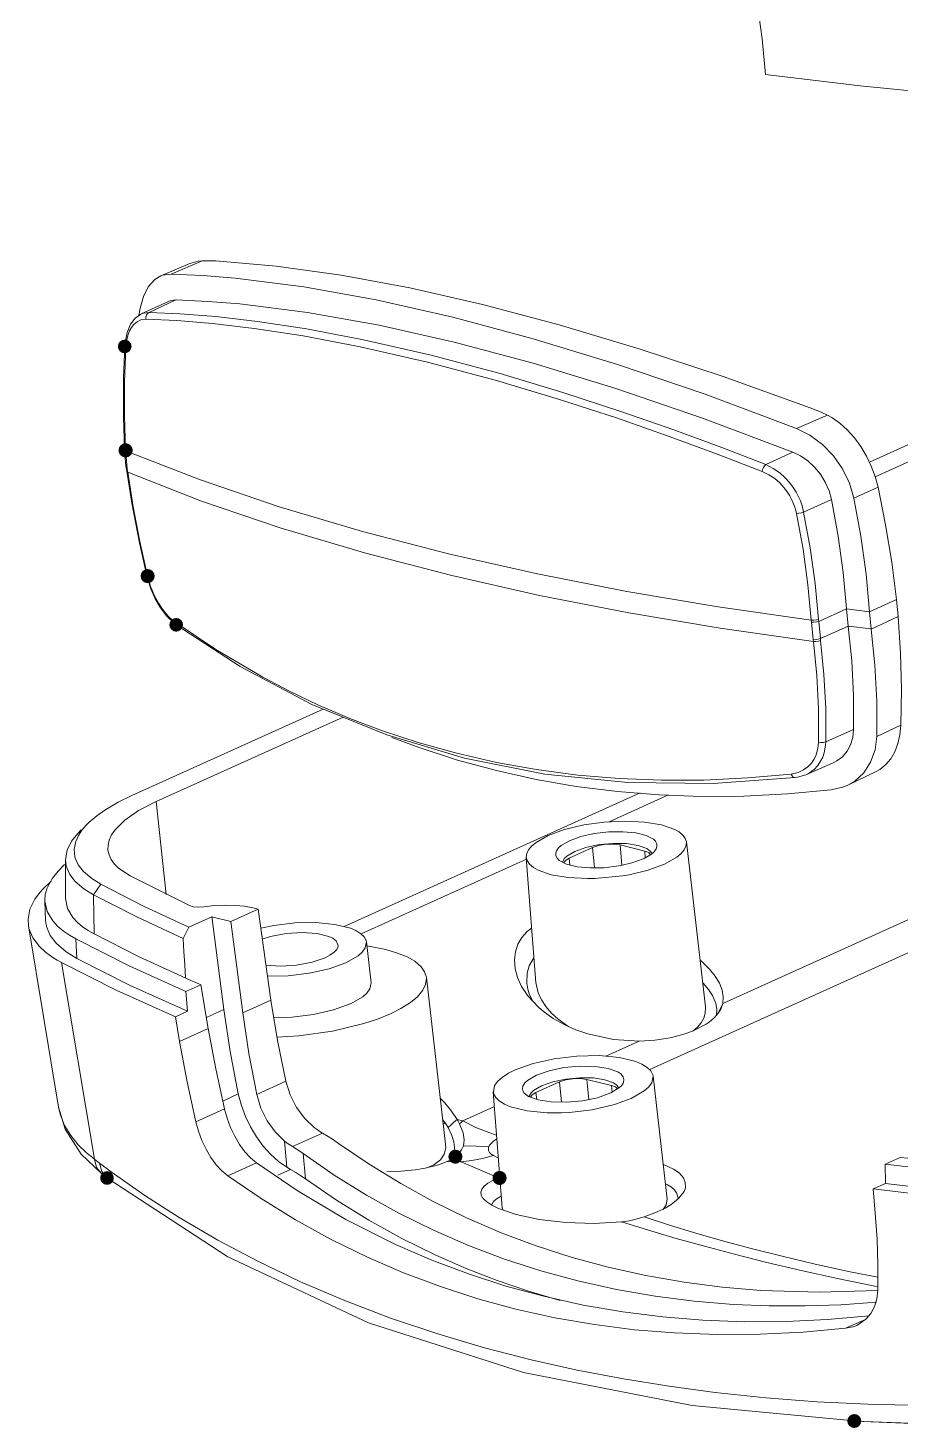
# Model space of a CAD drawing. Header units: millimetres. Extents: x 0 to 260, y 22 to 203.
# Drawn here: x 111.51 to 127.44, y 38.22 to 63.77 of the extents above; entities that cross this region are included whole.
import ezdxf

# ---------------------------------------------------------------- set-up
doc = ezdxf.new("R2010")
doc.units = ezdxf.units.MM

msp = doc.modelspace()

# ---------------------------------------------------------------- hatches: boundary and pattern name
h = msp.add_hatch(color=7)
edge = h.paths.add_edge_path()
edge.add_arc((113.279061, 57.958567), 0.12506, 0, 360)
h = msp.add_hatch(color=7)
edge = h.paths.add_edge_path()
edge.add_arc((113.29543, 56.062316), 0.130087, 0, 360)
h = msp.add_hatch(color=7)
edge = h.paths.add_edge_path()
edge.add_arc((113.697314, 53.766614), 0.12893, 0, 360)
h = msp.add_hatch(color=7)
edge = h.paths.add_edge_path()
edge.add_arc((114.218367, 52.87772), 0.12506, 0, 360)
h = msp.add_hatch(color=7)
edge = h.paths.add_edge_path()
edge.add_arc((119.313219, 43.169205), 0.12827, 0, 360)
h = msp.add_hatch(color=7)
edge = h.paths.add_edge_path()
edge.add_arc((112.95574, 42.780867), 0.12506, 0, 360)
h = msp.add_hatch(color=7)
edge = h.paths.add_edge_path()
edge.add_arc((120.119599, 42.781608), 0.129519, 0, 360)
h = msp.add_hatch(color=7)
edge = h.paths.add_edge_path()
edge.add_arc((126.592683, 38.34511), 0.127706, 0, 360)

# ---------------------------------------------------------------- linework, layer by layer
at = {"color": 7, "lineweight": 0}
for points in [[(124.702288, 64.883559), (124.822938, 64.229862), (124.913954, 63.575459), (124.974985, 62.921762)], [(124.974985, 62.921903), (126.697202, 62.716454), (128.423388, 62.547253)], [(142.93529, 63.106582), (126.868379, 55.845357)], [(126.974318, 55.581091), (143.38554, 62.997539)], [(114.467428, 59.47096), (113.936145, 59.245182)], [(114.69497, 59.521619), (114.126292, 59.279966)], [(114.620922, 59.514705), (114.490394, 59.47978), (114.467464, 59.47096)], [(114.69497, 59.521619), (114.620887, 59.514564)], [(114.93373, 59.520208), (114.859647, 59.52303), (114.779919, 59.523383), (114.694899, 59.521619)], [(125.788526, 56.839944), (124.197498, 57.412149), (122.668559, 57.91768), (121.207001, 58.354771), (119.810354, 58.724835), (118.482851, 59.027166), (117.227315, 59.261057), (116.042687, 59.425805), (114.933554, 59.520349)], [(113.542762, 58.555608), (113.55899, 58.657913), (113.619315, 58.873108), (113.709274, 59.049144), (113.826043, 59.178966), (113.93611, 59.245288)], [(113.93618, 59.245324), (113.966519, 59.256965), (114.126327, 59.280249)], [(114.126186, 59.280107), (114.712106, 59.250827), (115.296703, 59.202496), (116.545889, 59.044452), (117.868806, 58.807385), (119.266159, 58.492355), (120.734067, 58.099713), (122.269003, 57.631224), (123.872025, 57.085124), (125.537842, 56.462471)], [(114.075739, 58.781244), (113.581497, 58.551233)], [(113.723455, 58.580761), (114.214875, 58.809361)], [(114.075739, 58.781244), (114.121953, 58.798531), (114.215086, 58.809467)], [(114.21491, 58.809502), (114.797655, 58.781236), (115.379077, 58.733655), (116.616268, 58.57808), (117.921899, 58.344894), (119.292088, 58.03586), (120.730363, 57.651332), (122.24131, 57.189194), (123.82246, 56.649091), (125.470285, 56.030319)], [(113.581356, 58.550775), (113.47764, 58.480572), (113.385565, 58.363802), (113.321006, 58.212108), (113.285023, 58.032191), (113.279026, 57.958461)], [(113.542762, 58.555608), (113.539235, 58.525622)], [(113.723455, 58.580761), (113.622561, 58.56665), (113.581639, 58.551127)], [(113.664365, 58.455701), (113.663659, 58.494507), (113.674243, 58.531548), (113.695057, 58.561534), (113.723279, 58.580584)], [(124.977031, 55.80193), (124.174814, 56.112375), (123.299926, 56.435519), (122.334726, 56.772775), (121.274981, 57.11885), (120.127748, 57.462455), (118.868684, 57.7983), (117.638901, 58.080169), (116.598912, 58.27843), (115.702151, 58.414955), (114.939092, 58.502797), (114.288923, 58.555008), (113.72342, 58.580761)], [(113.503851, 58.410546), (113.446348, 58.361509), (113.401546, 58.303654), (113.367326, 58.241212), (113.341926, 58.175948), (113.323582, 58.11139), (113.310882, 58.048596), (113.302768, 57.987918)], [(113.576029, 58.444306), (113.50371, 58.41044)], [(113.664365, 58.455701), (113.576171, 58.444412)], [(124.911238, 55.678599), (124.109374, 55.988338), (123.234485, 56.310777), (122.269638, 56.647327), (121.210246, 56.992696), (120.063719, 57.335244), (118.80536, 57.671088), (117.576282, 57.952957), (116.536999, 58.151219), (115.640944, 58.288096), (114.878944, 58.376644), (114.229127, 58.42956), (113.66433, 58.455666)], [(113.279061, 57.958567), (113.258953, 57.390242), (113.257894, 56.672339), (113.276944, 56.070853)], [(113.298323, 57.929639), (113.276803, 57.315806), (113.276451, 56.689272), (113.295148, 56.071911)], [(113.298323, 57.929639), (113.280331, 57.9501)], [(113.302803, 57.987847), (113.298217, 57.929639)], [(126.102039, 56.705253), (126.000087, 56.753231), (125.895664, 56.798034), (125.78842, 56.840014)], [(125.537736, 56.462366), (126.102181, 56.705077)], [(126.184201, 56.659427), (126.102004, 56.705288)], [(127.025823, 55.391614), (126.973259, 55.584937), (126.902351, 55.775084), (126.814157, 55.958176), (126.71044, 56.131389), (126.593318, 56.290845), (126.464907, 56.43372), (126.327676, 56.557545), (126.184096, 56.659498)], [(125.537736, 56.462366), (125.782564, 56.339246), (126.009753, 56.170618), (126.210131, 55.962479), (126.376642, 55.723296), (126.502936, 55.461888), (126.584428, 55.188485)], [(113.27698, 56.071347), (113.278744, 56.034658)], [(113.295924, 56.05272), (113.278285, 56.066126)], [(113.278885, 56.034481), (113.282413, 55.978037)], [(113.297829, 56.01589), (113.28019, 56.029648)], [(113.282483, 55.977966), (113.300828, 55.781822), (113.309647, 55.7155)], [(125.80747, 52.963516), (124.108845, 53.207638), (122.440206, 53.488802), (120.812842, 53.807007), (119.211584, 54.167546), (117.61597, 54.580296), (116.079976, 55.037143), (114.640995, 55.527857), (113.295853, 56.052791)], [(113.295924, 56.05272), (113.296982, 56.034376)], [(113.296947, 56.034481), (113.297653, 56.015784)], [(113.297829, 56.01589), (113.325698, 55.71744)], [(124.977031, 55.80193), (125.470214, 56.030178)], [(125.470391, 56.030354), (125.611502, 55.961562), (125.744852, 55.869487), (125.866913, 55.756246), (125.973805, 55.625365), (126.062705, 55.480373), (126.131144, 55.325151), (126.176652, 55.163932)], [(113.309541, 55.715817), (113.314833, 55.679481)], [(113.328485, 55.697191), (113.310846, 55.711302)], [(113.325734, 55.717546), (113.328556, 55.697085)], [(124.911238, 55.678599), (124.920057, 55.715288), (124.935227, 55.751271), (124.955335, 55.781257), (124.977207, 55.802071)], [(125.668476, 54.936531), (125.653659, 54.998973), (125.633903, 55.065648), (125.607798, 55.137967), (125.573931, 55.215578), (125.530892, 55.297776), (125.476917, 55.384559), (125.410595, 55.473106), (125.329456, 55.563064), (125.231384, 55.650906), (125.114262, 55.733103), (124.977031, 55.801895)], [(113.314692, 55.679622), (113.408178, 55.098597), (113.547525, 54.372228), (113.681228, 53.769683)], [(113.333636, 55.661384), (113.315997, 55.675495)], [(113.328485, 55.697191), (113.330955, 55.679199)], [(113.331061, 55.679305), (113.33353, 55.661313)], [(125.845217, 52.572144), (124.146592, 52.816266), (122.477953, 53.09743), (120.850589, 53.415636), (119.249331, 53.775822), (117.653717, 54.188924), (116.11737, 54.645772), (114.678389, 55.136486), (113.333601, 55.661419)], [(113.333636, 55.661384), (113.435589, 55.033792), (113.557297, 54.399145), (113.695586, 53.772611)], [(125.537913, 54.907603), (125.524507, 54.963342), (125.506868, 55.023314), (125.483232, 55.088226), (125.452893, 55.157017), (125.414087, 55.230748), (125.365404, 55.308006), (125.304726, 55.387028), (125.231349, 55.467109), (125.142096, 55.545426), (125.03591, 55.618098), (124.911379, 55.678776)], [(146.431706, 55.411617), (122.864386, 44.761256)], [(127.025823, 55.391614), (126.584498, 55.188414)], [(127.360539, 53.341799), (127.276225, 54.021249), (127.164394, 54.704932), (127.025753, 55.391791)], [(125.668476, 54.936531), (126.176476, 55.164073)], [(126.176617, 55.163896), (126.299383, 54.498205), (126.391106, 53.83216), (126.451431, 53.167174)], [(126.584357, 55.188379), (126.712768, 54.496935), (126.808371, 53.805138), (126.870813, 53.114046)], [(125.537913, 54.907603), (125.58201, 54.912895), (125.628576, 54.923126), (125.66844, 54.936531)], [(125.80747, 52.963516), (125.747498, 53.610157), (125.657539, 54.258916), (125.537948, 54.907674)], [(125.940291, 52.976604), (125.879613, 53.62889), (125.788949, 54.282234), (125.668299, 54.936637)], [(113.681263, 53.769683), (113.693258, 53.721706)], [(113.698831, 53.76037), (113.682251, 53.767778)], [(113.693328, 53.721776), (113.753653, 53.535509), (113.834086, 53.354534), (113.932864, 53.185554), (114.046811, 53.035976), (114.173459, 52.912504)], [(113.698831, 53.76037), (113.712943, 53.704984), (113.730581, 53.645012), (113.752101, 53.579395), (113.779265, 53.508487), (113.812073, 53.432287), (113.85229, 53.351501), (113.900268, 53.266481), (113.957418, 53.179345), (114.025151, 53.091503), (114.104173, 53.006131), (114.19519, 52.930284)], [(124.192065, 45.967579), (140.974763, 53.551949)], [(126.451536, 53.167139), (125.943184, 52.940303)], [(126.451536, 53.167139), (126.481522, 52.853872)], [(126.451536, 53.167139), (126.870989, 53.114222)], [(127.360539, 53.341799), (126.870883, 53.113905)], [(127.390666, 53.028991), (127.36068, 53.341905)], [(114.173388, 52.912539), (114.218544, 52.877614)], [(114.19526, 52.93046), (114.234771, 52.902238)], [(114.19526, 52.93046), (114.200905, 52.900121), (114.217132, 52.878955)], [(114.234701, 52.902203), (114.939198, 52.428069), (115.798918, 51.921481), (116.296863, 51.661219), (116.804334, 51.419478), (117.388314, 51.169402), (117.982612, 50.943933), (118.65483, 50.722477), (119.336573, 50.532242), (120.062016, 50.366613), (120.794604, 50.23485), (121.545227, 50.136337), (122.299554, 50.072219), (123.07421, 50.041087), (123.849659, 50.04435), (124.647069, 50.082053), (125.442098, 50.153358)], [(125.80747, 52.963516), (125.852626, 52.961399), (125.900251, 52.966338), (125.940114, 52.976568)], [(125.80747, 52.963516), (125.810292, 52.926827)], [(125.810222, 52.92665), (125.855377, 52.924534), (125.903002, 52.929825), (125.942866, 52.940409)], [(125.810222, 52.92665), (125.840913, 52.607739)], [(125.940291, 52.976604), (125.943113, 52.940268)], [(125.943042, 52.940444), (125.973029, 52.62753)], [(126.870989, 53.114081), (126.900975, 52.801167)], [(127.390666, 53.028991), (126.901011, 52.801097)], [(127.442877, 51.048744), (127.453108, 51.69856), (127.435822, 52.359313), (127.390666, 53.028885)], [(114.218367, 52.87772), (115.383239, 52.117131), (116.694162, 51.425687), (118.059764, 50.867592), (119.477578, 50.443553), (120.945134, 50.15357), (122.459609, 49.999406), (124.018534, 49.981062), (125.511137, 50.088659)], [(126.481699, 52.853978), (125.972993, 52.627495)], [(126.481699, 52.853978), (126.901152, 52.801414)], [(126.481699, 52.853978), (126.546257, 52.218625), (126.578713, 51.58927), (126.579418, 50.969086)], [(126.901116, 52.801273), (126.968144, 52.14052), (127.001658, 51.486823), (127.001658, 50.841945)], [(125.840913, 52.607633), (125.886069, 52.606222), (125.933341, 52.613631), (125.973205, 52.627742)], [(125.840913, 52.607633), (125.845147, 52.572003)], [(125.845217, 52.572144), (125.890373, 52.570733), (125.937645, 52.578141), (125.977509, 52.592605)], [(125.938386, 50.738334), (125.93768, 51.34229), (125.906636, 51.954007), (125.845253, 52.572073)], [(125.973029, 52.627636), (125.977262, 52.592358)], [(126.071207, 50.743838), (126.070501, 51.353085), (126.039104, 51.969741), (125.977368, 52.592393)], [(116.901031, 51.340879), (113.409236, 49.762904)], [(113.852642, 49.651073), (117.264004, 51.192712)], [(126.071207, 50.743838), (126.579559, 50.969263)], [(126.579524, 50.969157), (126.563649, 50.823107), (126.52308, 50.689051), (126.45958, 50.570165), (126.37456, 50.470329), (126.270844, 50.392365), (126.205932, 50.359204)], [(126.99051, 50.200913), (127.060007, 50.239718), (127.166546, 50.325091), (127.257916, 50.432688), (127.332705, 50.561452), (127.388796, 50.709266), (127.425838, 50.872602), (127.442771, 51.048638)], [(127.001729, 50.842016), (127.442701, 51.048744)], [(126.17129, 49.867397), (125.375158, 49.79371), (124.576381, 49.753097), (123.799829, 49.746703), (123.023806, 49.773911), (122.269612, 49.83428), (121.518856, 49.92878), (120.786534, 50.055471), (120.060826, 50.216294), (119.352316, 50.40944), (118.653595, 50.636452), (118.150534, 50.823424)], [(125.441957, 50.153358), (125.566488, 50.180875), (125.667382, 50.227794), (125.74711, 50.286708), (125.808493, 50.351619), (125.854354, 50.420411), (125.888221, 50.488497), (125.911151, 50.555525), (125.926321, 50.619378), (125.934787, 50.680408), (125.938315, 50.738264)], [(125.707069, 50.14027), (125.773039, 50.174842), (125.860528, 50.239754), (125.927908, 50.312426), (125.978708, 50.388626), (126.01575, 50.464826), (126.04115, 50.539615), (126.057731, 50.611229), (126.067256, 50.678962), (126.071136, 50.743873)], [(125.938386, 50.738334), (125.983541, 50.730573), (126.031166, 50.731984), (126.07103, 50.743979)], [(127.001729, 50.842016), (126.970684, 50.594366), (126.890956, 50.369999), (126.76572, 50.178088), (126.599562, 50.026394), (126.475031, 49.953369)], [(125.707069, 50.14027), (126.20625, 50.358992)], [(125.441957, 50.153358), (125.457126, 50.120903), (125.478293, 50.098325), (125.501929, 50.088447)], [(125.511031, 50.088588), (125.555128, 50.094938), (125.707175, 50.140094)], [(126.474961, 49.953545), (126.990369, 50.200842)], [(126.474961, 49.953545), (126.399114, 49.921089), (126.171219, 49.867467)], [(113.409095, 49.76301), (113.157873, 49.63967), (112.91697, 49.497015), (112.768803, 49.39202), (112.63122, 49.27406)], [(113.852642, 49.651073), (113.533379, 49.486326), (113.279731, 49.310996), (113.099109, 49.129668), (113.039887, 49.042443), (112.995745, 48.947282)], [(113.852642, 49.651073), (114.037851, 47.955623)], [(117.283265, 47.368672), (122.683235, 49.809188)], [(123.201783, 49.771653), (122.118049, 49.281997)], [(112.484782, 49.133936), (112.421282, 49.069731), (112.308393, 48.92765), (112.228312, 48.765989), (112.199032, 48.588895)], [(112.498223, 49.127057), (112.433709, 49.029338), (112.386392, 48.922093), (112.358964, 48.780674), (112.371223, 48.63846), (112.431415, 48.497525), (112.526798, 48.374582), (112.677258, 48.245201), (112.845709, 48.141749)], [(112.631361, 49.274166), (112.571036, 49.212782), (112.498364, 49.127057)], [(123.529584, 48.914509), (123.509079, 48.978185), (123.470317, 49.034453), (123.398792, 49.096233), (123.316153, 49.142403), (123.075559, 49.226011), (122.76582, 49.278222), (122.411631, 49.295861), (122.029573, 49.277517), (121.655276, 49.225659), (121.304614, 49.141697), (121.008281, 49.032689)], [(122.979074, 48.789449), (122.992083, 48.834252), (122.99001, 48.880113), (122.966198, 48.926459), (122.927569, 48.964074), (122.795277, 49.032513), (122.604071, 49.079785), (122.369474, 49.10201), (122.110888, 49.097424), (121.848421, 49.066027), (121.604299, 49.011346), (121.397219, 48.93691)], [(112.995851, 48.947211), (112.975081, 48.858487), (112.973626, 48.767647)], [(121.008281, 49.032654), (120.784267, 48.906359), (120.708729, 48.844844), (120.646684, 48.769834), (120.615772, 48.70413), (120.60682, 48.633662)], [(121.397254, 48.936875), (121.244854, 48.84868), (121.196038, 48.806744), (121.159129, 48.754489), (121.145062, 48.70876), (121.147134, 48.661708), (121.171123, 48.615847)], [(121.817871, 48.812521), (121.388893, 48.618493)], [(122.868831, 48.74708), (122.804626, 48.793647), (122.648698, 48.85115), (122.438089, 48.883958), (122.192556, 48.888544), (121.936439, 48.864908), (121.695139, 48.814461), (121.491939, 48.742847)], [(122.317263, 48.859017), (122.198432, 48.875007), (122.064851, 48.871584), (121.932592, 48.850236), (121.81773, 48.81245)], [(121.817871, 48.812521), (121.853501, 48.441398)], [(122.768748, 48.747398), (122.317192, 48.858876)], [(122.317263, 48.859017), (122.352541, 48.490011)], [(123.128934, 48.509343), (123.352948, 48.635638), (123.428487, 48.697153), (123.490531, 48.772163), (123.521311, 48.837338), (123.530395, 48.907277)], [(123.875482, 45.90348), (123.52976, 48.914438)], [(112.197621, 48.58893), (112.199385, 47.885138)], [(112.198997, 48.58893), (112.212755, 48.469691), (112.275814, 48.32223), (112.375386, 48.193819), (112.53268, 48.058617), (112.708761, 47.950402)], [(112.973979, 48.76292), (112.993999, 48.676842), (113.031482, 48.596056), (113.093174, 48.510816), (113.168359, 48.436953), (113.380732, 48.294078)], [(120.609536, 48.600289), (117.593286, 47.237156)], [(120.606926, 48.633733), (120.626593, 48.566661), (120.666898, 48.507791), (120.738556, 48.445702), (120.821062, 48.399488), (121.062009, 48.316233), (121.371395, 48.263669), (121.725584, 48.24603)], [(120.78402, 46.345157), (120.606926, 48.633627)], [(121.171088, 48.615812), (121.209894, 48.578064)], [(121.209823, 48.577923), (121.342115, 48.509484)], [(121.491975, 48.742918), (121.34663, 48.657192), (121.302754, 48.615962), (121.273958, 48.56547), (121.269725, 48.544656)], [(121.388964, 48.618563), (121.320657, 48.576671), (121.292303, 48.532133)], [(121.388964, 48.618563), (121.404133, 48.49368)], [(122.329822, 48.483167), (122.533022, 48.530792), (122.740103, 48.605228)], [(122.739961, 48.605122), (122.758659, 48.613942)], [(122.758729, 48.614083), (122.892432, 48.693105)], [(122.768748, 48.747398), (122.777215, 48.626748)], [(122.876381, 48.681605), (122.8415, 48.719617), (122.768783, 48.747574)], [(122.890174, 48.716389), (122.868655, 48.74708)], [(122.897935, 48.69434), (122.890174, 48.716212)], [(122.892397, 48.692964), (122.941212, 48.735209), (122.978122, 48.787509)], [(111.820925, 47.833068), (111.820219, 47.850002), (111.829645, 47.955796), (111.858848, 48.059243), (111.903662, 48.158522), (111.959919, 48.251816), (112.063107, 48.383358), (112.181111, 48.499818)], [(121.342115, 48.509343), (121.53332, 48.462071)], [(121.533144, 48.462142), (121.767741, 48.440269), (122.026327, 48.444503), (122.288794, 48.4759)], [(122.288653, 48.475935), (122.329928, 48.483344)], [(122.364782, 48.296442), (122.482257, 48.31655)], [(122.482116, 48.316444), (122.832777, 48.400406), (122.844066, 48.403933)], [(122.844172, 48.403933), (123.128864, 48.509414)], [(111.939246, 48.200663), (111.780849, 48.049321), (111.703944, 47.95901)], [(112.845638, 48.141749), (112.708761, 47.950543)], [(112.845638, 48.141749), (113.624572, 47.743463), (114.449366, 47.360346)], [(113.380837, 48.294043), (114.458221, 47.752882)], [(121.725725, 48.246136), (121.857664, 48.248253)], [(121.857523, 48.248217), (122.364818, 48.296548)], [(111.70412, 47.959186), (111.639562, 47.867817), (111.549956, 47.687195), (111.514326, 47.507984), (111.521381, 47.3831)], [(111.820572, 47.832751), (111.834683, 47.48209)], [(112.388156, 47.143388), (112.27158, 47.210294), (112.159865, 47.285734), (112.056815, 47.372285), (111.966234, 47.472529), (111.86578, 47.643406), (111.820889, 47.833068)], [(112.719062, 47.236063), (112.612418, 47.297275), (112.510173, 47.366193), (112.4158, 47.445364), (112.33277, 47.537335), (112.237652, 47.702126), (112.19942, 47.885174)], [(112.708725, 47.950579), (113.502122, 47.544884), (114.345967, 47.154006)], [(112.719062, 47.236063), (112.708831, 47.950437)], [(114.449331, 47.360417), (114.869489, 47.550564)], [(114.723933, 47.732844), (114.621275, 47.725789), (114.528141, 47.732844), (114.458291, 47.752952)], [(115.618789, 47.710796), (115.4678, 47.739723), (115.295292, 47.757009), (115.110436, 47.761948), (114.91782, 47.753482), (114.723792, 47.732668)], [(114.86963, 47.550599), (115.217116, 47.464874)], [(115.087365, 45.855961), (114.869701, 47.550705)], [(115.217081, 47.464804), (115.711323, 47.688112)], [(115.711288, 47.688041), (115.61886, 47.710619)], [(115.947261, 46.026811), (115.711252, 47.688041)], [(111.521346, 47.383171), (112.070974, 44.07094)], [(111.521522, 47.383171), (111.532106, 47.333076), (111.602661, 47.164449), (111.725781, 47.003582), (111.836553, 46.901629), (111.96955, 46.804615), (112.043986, 46.758401), (112.123714, 46.713246)], [(112.404666, 46.789552), (112.208257, 46.910158), (112.032486, 47.061191), (111.921316, 47.204595), (111.851158, 47.369166), (111.836341, 47.482054)], [(114.345826, 47.154042), (114.44919, 47.360417)], [(115.431711, 45.793942), (115.217222, 47.464698)], [(117.688431, 47.088601), (117.683844, 47.11506), (117.64839, 47.18416), (117.590711, 47.240296), (117.497401, 47.298857), (117.396683, 47.340485), (117.112344, 47.410687), (116.768033, 47.443496), (116.383153, 47.43644), (115.997567, 47.390579), (115.760147, 47.342249)], [(120.620896, 46.122943), (120.521016, 46.275519), (120.445213, 46.441854), (120.402879, 46.599766), (120.390179, 46.762176), (120.408171, 46.910343), (120.454385, 47.047221), (120.526704, 47.17034), (120.62266, 47.277584), (120.700624, 47.342143)], [(112.404666, 46.789552), (112.388086, 47.143388)], [(114.396273, 46.185631), (113.357695, 46.652709), (112.388262, 47.143423)], [(114.391828, 46.426437), (113.529286, 46.822254), (112.718956, 47.236062)], [(114.390946, 46.434375), (114.374718, 46.668972), (114.360254, 46.911683), (114.345791, 47.154042)], [(117.170094, 47.036249), (117.137991, 47.106805), (117.078107, 47.15637), (117.004994, 47.189002), (116.792975, 47.241213), (116.519572, 47.259557), (116.227119, 47.241213), (115.942075, 47.187944), (115.788264, 47.140319)], [(116.938778, 46.801969), (117.02318, 46.845097), (117.101761, 46.901453), (117.147358, 46.950136), (117.171258, 47.008344), (117.1702, 47.036214)], [(117.314274, 46.709295), (117.539347, 46.838764), (117.61171, 46.901779), (117.666347, 46.978817), (117.688572, 47.088531)], [(117.775073, 46.342053), (117.689348, 47.088531)], [(114.427459, 45.825622), (113.380767, 46.295522), (112.404631, 46.789411)], [(115.856314, 46.666573), (116.124426, 46.648582), (116.416526, 46.667279), (116.70157, 46.720548), (116.938637, 46.80204)], [(118.784476, 46.441254), (118.751271, 46.545368), (118.688167, 46.637046), (118.570296, 46.738646), (118.434168, 46.814846), (118.241022, 46.892942), (118.041526, 46.950665), (117.699331, 47.016635)], [(120.616592, 46.33722), (120.622589, 46.518548), (120.66113, 46.650487), (120.726659, 46.770784), (120.745003, 46.796537)], [(112.123749, 46.713069), (112.726294, 43.121439)], [(112.123749, 46.713069), (113.125991, 46.206128), (114.203021, 45.723881)], [(115.884925, 46.464679), (116.260633, 46.472087), (116.646219, 46.517595), (117.008875, 46.59944), (117.31438, 46.709154)], [(123.780197, 46.754768), (123.816181, 46.723723), (123.950589, 46.592843), (124.056069, 46.464079)], [(114.669147, 46.308645), (114.577072, 46.348156), (114.485702, 46.38802), (114.391863, 46.426473)], [(114.669147, 46.308645), (114.396449, 46.185526)], [(114.803661, 45.510062), (114.669253, 46.308751)], [(117.77405, 46.342053), (117.751825, 46.231281), (117.696791, 46.153405), (117.623766, 46.089817), (117.396225, 45.958936)], [(118.128697, 45.778067), (118.317213, 45.872523), (118.495939, 45.985501), (118.618794, 46.085513), (118.719953, 46.207751), (118.770753, 46.315039), (118.785569, 46.430001), (118.784511, 46.441289)], [(119.133796, 43.399922), (118.784546, 46.441219)], [(120.661359, 46.141887), (120.634901, 46.229729), (120.616557, 46.337326)], [(120.783667, 46.347556), (120.82459, 46.160937), (120.883768, 46.031071), (120.961467, 45.911523), (121.067874, 45.787874), (121.188304, 45.677984), (121.383037, 45.541106)], [(123.833961, 46.334821), (123.933091, 46.219463)], [(124.056175, 46.464008), (124.135197, 46.333833), (124.183881, 46.207539), (124.202578, 46.085125), (124.191995, 45.96765)], [(114.427459, 45.825622), (114.396414, 46.185808)], [(115.947261, 46.026811), (115.431852, 45.793977)], [(115.947261, 46.026811), (116.068043, 45.288447), (116.221369, 44.546908)], [(120.835879, 45.891097), (120.624565, 46.117933)], [(120.724224, 46.003739), (120.66143, 46.142028)], [(123.933162, 46.219392), (124.003585, 46.114), (124.056281, 45.998553)], [(124.056352, 45.998553), (124.064818, 45.972095), (124.085279, 45.857795)], [(114.427459, 45.825622), (114.202739, 45.724022)], [(115.087365, 45.855961), (114.769512, 45.71238)], [(115.087365, 45.855961), (115.202899, 45.086685), (115.352301, 44.313969)], [(115.431711, 45.793942), (115.543321, 45.051433), (115.687475, 44.30522)], [(117.396119, 45.958936), (117.087438, 45.847811), (116.721255, 45.765261), (116.331788, 45.719047), (115.996297, 45.710934)], [(116.057186, 45.351241), (116.455472, 45.376994), (117.072481, 45.463072), (117.643275, 45.59995), (117.889161, 45.680956), (118.128697, 45.778103)], [(120.835879, 45.891097), (120.914548, 45.825128)], [(122.668489, 45.279239), (122.199294, 45.310637), (121.732569, 45.411531), (121.510187, 45.487952), (121.295477, 45.583687), (121.09876, 45.694547), (120.914478, 45.824987)], [(123.654996, 45.469069), (123.733137, 45.534554), (123.799635, 45.611944), (123.847304, 45.69811), (123.874071, 45.792214), (123.875482, 45.900869)], [(124.154001, 45.861111), (124.108492, 45.786675), (124.035467, 45.704125)], [(124.085103, 45.857654), (124.080164, 45.75429)], [(124.099567, 45.783606), (124.191995, 45.967403)], [(124.192065, 45.967579), (124.153965, 45.861041)], [(114.202845, 45.723986), (114.278692, 45.273136)], [(114.278798, 45.273031), (114.803731, 45.510097)], [(114.803484, 45.510062), (114.94023, 44.7728), (115.100523, 44.040037)], [(123.637922, 45.462155), (123.701422, 45.489319)], [(123.887512, 45.589296), (123.701246, 45.48946)], [(124.033598, 45.702643), (123.942581, 45.626796), (123.887548, 45.589402)], [(114.278974, 45.273031), (114.415764, 44.535813), (114.576366, 43.803358)], [(122.05783, 45.003297), (122.668489, 45.279169)], [(122.668489, 45.279239), (122.950755, 45.29507), (123.230111, 45.339212)], [(123.23004, 45.339176), (123.254735, 45.344821)], [(123.254664, 45.34468), (123.462803, 45.399713)], [(123.462909, 45.399819), (123.480195, 45.405463)], [(123.480301, 45.405322), (123.637992, 45.462119)], [(120.40489, 44.7542), (120.730504, 44.871322), (121.117148, 44.958459), (121.528487, 45.007142), (121.938415, 45.01455), (122.305657, 44.979978), (122.608693, 44.905189), (122.715893, 44.86043), (122.815421, 44.797945), (122.877068, 44.738149), (122.914904, 44.664595), (122.91949, 44.636372)], [(120.005757, 44.356302), (120.029393, 44.466722), (120.087602, 44.548875), (120.16486, 44.615947), (120.281497, 44.692103), (120.404749, 44.754236)], [(122.374448, 44.511313), (122.380798, 44.528246), (122.38609, 44.579311), (122.37339, 44.628788), (122.3326, 44.67897), (122.276729, 44.715924), (122.10034, 44.781188), (121.861509, 44.818229), (121.583873, 44.823521), (121.294243, 44.79671), (121.021546, 44.73956), (120.791534, 44.658774)], [(115.68751, 44.305291), (116.221616, 44.546943)], [(116.22151, 44.546802), (116.299887, 44.300216), (116.416199, 44.070332), (116.56446, 43.867104), (116.738682, 43.700488)], [(120.791429, 44.658774), (120.627387, 44.56176), (120.577513, 44.515193), (120.544837, 44.458043), (120.539589, 44.406979), (120.552598, 44.357502), (120.56424, 44.337393)], [(120.886149, 44.465169), (120.741158, 44.379444), (120.696972, 44.338037), (120.668133, 44.287369), (120.663547, 44.263028)], [(121.212081, 44.53442), (120.783456, 44.340745)], [(122.263182, 44.468944), (122.198977, 44.515511), (122.043049, 44.573366), (121.832088, 44.606175), (121.586907, 44.610761), (121.330791, 44.586772), (121.089138, 44.536325), (120.886291, 44.465064)], [(121.711438, 44.581269), (121.592607, 44.597204), (121.459025, 44.59366), (121.326767, 44.57219), (121.211904, 44.534349)], [(121.212081, 44.53442), (121.247711, 44.164356)], [(121.711438, 44.581269), (121.746716, 44.213674)], [(122.163099, 44.46965), (121.711544, 44.581127)], [(122.163099, 44.46965), (122.171213, 44.349352)], [(122.270061, 44.405197), (122.234607, 44.442239), (122.16317, 44.469756)], [(122.284349, 44.438641), (122.263182, 44.468979)], [(122.298319, 44.424494), (122.341711, 44.46352), (122.374519, 44.511278)], [(122.919631, 44.636372), (122.896348, 44.51925), (122.838139, 44.436965), (122.760881, 44.370025), (122.520639, 44.232089)], [(123.177829, 42.39708), (122.920654, 44.636514)], [(115.067927, 44.185417), (115.352266, 44.313828)], [(115.352301, 44.313934), (115.407582, 44.105753), (115.482079, 43.904133), (115.574104, 43.711632), (115.681972, 43.530811), (115.803994, 43.364228), (115.938485, 43.214441), (116.083758, 43.08401), (116.238126, 42.975495)], [(115.68751, 44.305291), (115.762861, 44.057497), (115.876511, 43.826571), (116.022572, 43.622368), (116.195157, 43.454743)], [(119.039922, 44.231242), (119.118944, 44.150456), (119.245239, 44.000879), (119.346486, 43.850242)], [(120.168211, 42.237201), (120.004522, 44.356337)], [(121.249264, 43.971492), (120.98715, 43.971492), (120.620261, 44.006417), (120.316872, 44.081206), (120.209672, 44.125788), (120.110144, 44.188098), (120.048761, 44.247894), (120.010661, 44.321448), (120.005722, 44.356373)], [(120.564381, 44.337358), (120.649047, 44.27033)], [(120.648977, 44.270154), (120.825366, 44.20489)], [(120.783315, 44.34078), (120.714744, 44.298711), (120.686654, 44.253997)], [(120.783315, 44.34078), (120.798484, 44.214838)], [(121.725725, 44.205384), (121.904231, 44.246306), (122.134242, 44.327445)], [(122.134136, 44.327339), (122.152481, 44.335453)], [(122.15241, 44.335629), (122.29846, 44.424529)], [(122.520675, 44.231913), (122.236689, 44.126785)], [(122.291581, 44.418638), (122.284172, 44.438746)], [(112.070868, 44.071046), (112.195046, 43.668879), (112.48644, 43.214854)], [(112.72647, 43.121933), (112.578303, 43.243994), (112.431548, 43.38828), (112.296081, 43.554086), (112.182134, 43.740352), (112.098878, 43.948138), (112.071009, 44.070905)], [(114.576119, 43.803358), (115.100347, 44.040072)], [(115.684229, 43.056104), (115.576985, 43.146768), (115.473268, 43.26001), (115.376254, 43.393007), (115.28806, 43.541527), (115.211507, 43.702041), (115.14836, 43.869963), (115.100382, 44.040002)], [(119.446816, 43.823326), (120.025372, 44.084734)], [(120.825366, 44.205066), (121.063844, 44.168025), (121.34148, 44.162733), (121.63111, 44.189544)], [(121.249264, 43.971492), (121.39743, 43.978901)], [(121.39743, 43.979042), (121.757264, 44.019258)], [(121.631146, 44.189544), (121.72569, 44.205419)], [(121.757087, 44.019364), (121.808593, 44.027478)], [(122.236794, 44.126856), (122.195167, 44.114508), (121.808875, 44.027725)], [(115.161977, 42.820131), (115.054027, 42.910443), (114.950311, 43.023684), (114.852944, 43.156329), (114.764397, 43.305201), (114.687491, 43.465362), (114.624344, 43.633284), (114.576013, 43.803323)], [(116.738612, 43.700347), (116.788353, 43.663306), (116.837742, 43.629439), (116.886426, 43.599453)], [(119.137959, 43.767516), (119.086101, 43.840188)], [(119.090052, 43.78131), (119.13803, 43.767551)], [(119.179446, 43.702746), (119.137818, 43.767657)], [(119.179446, 43.702746), (119.250707, 43.556696), (119.286338, 43.439574), (119.297274, 43.345382), (119.291276, 43.267771), (119.272579, 43.200743)], [(119.34638, 43.850207), (119.289583, 43.803288), (119.23455, 43.752841), (119.179516, 43.702746)], [(119.34638, 43.85056), (119.446922, 43.823396)], [(119.34638, 43.850207), (119.358728, 43.828688), (119.390478, 43.767657)], [(119.446816, 43.823326), (119.41683, 43.794398), (119.390372, 43.767587)], [(119.390478, 43.767516), (119.456094, 43.60418), (119.476203, 43.475416), (119.459269, 43.367466)], [(119.446816, 43.823326), (119.683883, 43.704087), (119.922008, 43.609189), (120.064883, 43.563681)], [(116.195157, 43.454708), (116.238196, 42.975636)], [(116.34089, 43.35272), (116.292912, 43.383412), (116.244582, 43.417278), (116.195193, 43.454673)], [(116.34089, 43.35272), (116.886284, 43.599312)], [(116.88639, 43.599417), (116.989049, 43.537681), (117.086768, 43.474534), (117.179196, 43.411034)], [(120.071233, 43.492949), (120.035955, 43.471077), (120.004205, 43.447794), (119.976688, 43.42451), (119.953758, 43.400169), (119.936472, 43.377238), (119.92483, 43.355366)], [(112.486334, 43.214925), (112.85287, 42.861089)], [(116.534847, 43.224909), (116.473111, 43.267947), (116.408553, 43.310634), (116.340819, 43.352614)], [(116.534847, 43.224909), (116.575417, 42.764181)], [(126.996225, 40.511236), (126.345901, 40.467001), (125.694122, 40.445487), (125.041814, 40.447587), (124.389903, 40.474194), (123.672899, 40.532651), (122.959169, 40.622758), (122.2504, 40.74521), (121.548278, 40.900703), (120.873591, 41.084384), (120.208428, 41.299915), (119.554378, 41.547262), (118.913028, 41.826392), (118.293754, 42.132702), (117.689992, 42.468712), (117.103228, 42.833164), (116.534953, 43.224803)], [(117.179231, 43.410964), (117.739062, 43.031281), (118.316454, 42.677759), (118.910053, 42.351555), (119.518501, 42.053828), (120.14795, 41.782508), (120.789603, 41.541682), (121.441906, 41.331416), (122.103303, 41.151775), (122.791022, 40.998862), (123.485222, 40.877799), (124.184317, 40.78789), (124.88672, 40.728441), (125.95546, 40.694354), (127.024201, 40.724561)], [(119.039922, 43.11329), (119.108714, 43.214537)], [(119.10882, 43.214572), (119.136336, 43.328167), (119.13422, 43.396606)], [(119.272473, 43.200814), (119.241782, 43.1419), (119.213559, 43.1038)], [(119.459199, 43.367537), (119.427096, 43.296981), (119.378765, 43.231012), (119.317029, 43.172098)], [(119.416654, 43.074026), (119.613504, 43.100131), (119.810354, 43.138937), (120.006851, 43.190089)], [(119.459199, 43.367537), (119.924865, 43.355542)], [(119.924971, 43.355507), (119.918268, 43.335399), (119.915799, 43.31776), (119.915799, 43.301532), (119.918268, 43.287068), (119.922854, 43.27331), (119.928852, 43.259904), (119.936966, 43.247557), (119.946843, 43.235563), (119.958132, 43.223568), (119.971891, 43.212279), (119.988471, 43.20099), (120.006816, 43.190054)], [(120.006957, 43.190125), (120.097973, 43.144969)], [(112.852729, 42.861124), (112.763829, 42.97366), (112.726435, 43.121827)], [(112.72647, 43.12158), (112.819956, 43.049261)], [(112.819991, 43.049225), (113.030953, 42.892239)], [(112.858903, 42.900036), (112.820097, 43.049261)], [(115.161977, 42.820131), (115.684088, 43.05614)], [(115.684229, 43.056104), (116.441996, 42.541402)], [(116.306071, 42.935525), (116.071121, 42.829339)], [(116.238055, 42.975495), (116.306141, 42.935631)], [(116.575487, 42.764322), (116.491173, 42.82253), (116.401215, 42.87968), (116.305965, 42.935419)], [(118.72782, 42.955175), (118.583534, 42.932597), (118.510861, 42.923425)], [(118.72782, 42.955175), (118.762039, 42.961877)], [(118.935359, 43.001671), (118.812239, 42.971685), (118.761792, 42.961807)], [(118.800668, 42.965511), (118.919907, 43.020897), (119.039852, 43.113325)], [(118.935359, 43.001671), (118.980162, 43.014371)], [(119.161701, 43.079529), (119.004009, 43.021673), (118.980373, 43.014265)], [(119.161701, 43.079529), (119.416759, 43.073532)], [(119.270745, 43.138443), (119.161736, 43.079529)], [(119.270745, 43.138443), (119.30955, 43.166312)], [(119.316923, 43.172204), (119.337384, 43.149626), (119.360315, 43.126695), (119.386068, 43.102001)], [(119.386174, 43.10193), (119.416513, 43.073708)], [(119.416654, 43.073673), (120.113037, 42.779103)], [(123.486016, 42.535546), (123.509299, 42.603632), (123.508373, 42.697647), (123.475433, 42.786371), (123.396984, 42.876241), (123.295516, 42.943357), (123.109955, 43.026259)], [(127.158115, 43.034409), (127.160937, 42.681631)], [(127.158115, 43.034409), (128.821683, 42.837515), (130.48869, 42.674222)], [(127.430989, 43.15774), (127.158291, 43.034267)], [(127.848713, 43.103659), (127.710777, 43.122356), (127.570724, 43.139995), (127.431024, 43.157634)], [(112.852729, 42.861124), (112.86684, 42.850188), (112.95574, 42.780691)], [(112.95574, 42.780867), (112.859079, 42.900106)], [(112.95574, 42.780867), (115.160601, 41.342592), (117.72459, 40.137151), (120.555632, 39.229101), (123.631854, 38.625498), (126.588485, 38.345392)], [(130.502978, 38.682895), (129.273371, 38.636108), (128.042705, 38.625039), (126.974494, 38.645721), (125.907341, 38.697359), (124.979051, 38.769061), (124.053141, 38.866692), (123.215515, 38.978302), (122.381328, 39.112931), (121.53713, 39.274591), (120.698225, 39.462181), (119.842298, 39.683196), (118.994308, 39.933845), (118.130576, 40.224357), (117.27875, 40.548736), (116.484647, 40.887932), (115.705361, 41.259936), (114.980932, 41.643715), (114.273436, 42.05792), (113.643595, 42.462512), (113.030953, 42.892239)], [(126.434815, 40.036821), (125.656615, 39.966138), (124.875669, 39.927504), (124.093599, 39.922273), (123.312026, 39.951801), (122.580861, 40.011961), (121.853202, 40.104466), (121.130702, 40.229911), (120.415015, 40.388893), (119.722071, 40.577221), (119.038652, 40.798027), (118.366346, 41.050979), (117.70674, 41.335748), (117.044278, 41.660668), (116.398287, 42.017403), (115.770287, 42.404433), (115.161801, 42.820237)], [(116.575487, 42.764322), (117.144016, 42.374988), (117.730967, 42.012641), (118.334784, 41.678472), (118.953915, 41.373672), (119.508939, 41.130983), (120.073588, 40.911974), (120.646636, 40.716645), (121.226862, 40.544997)], [(118.442387, 42.916228), (118.322796, 42.906703), (118.062446, 42.89612)], [(118.442387, 42.916228), (118.510826, 42.923636)], [(119.815081, 42.414966), (119.786153, 42.465413), (119.776981, 42.523269), (119.793914, 42.579008), (119.8366, 42.63263), (119.904334, 42.684488), (119.997114, 42.733172), (120.113178, 42.779033)], [(120.113072, 42.779139), (120.128594, 42.751975)], [(123.319081, 42.555548), (123.25664, 42.612037), (123.184673, 42.657148), (123.148337, 42.676551)], [(127.160902, 42.681631), (126.936535, 42.580031)], [(127.160902, 42.681631), (128.835582, 42.482929), (130.513702, 42.318622)], [(126.862875, 40.262492), (126.106277, 40.196088), (125.347166, 40.160143), (124.586996, 40.155882), (123.827222, 40.184529), (123.095837, 40.24428), (122.367957, 40.336576), (121.645105, 40.461944), (120.9288, 40.620915), (120.236143, 40.809248), (119.553143, 41.030093), (118.881521, 41.28315), (118.222995, 41.568123), (117.316047, 42.025147), (116.442173, 42.541437)], [(120.076031, 42.408793), (120.148703, 42.451126)], [(123.383322, 42.398774), (123.349808, 42.512368), (123.319117, 42.555407)], [(123.393518, 42.414649), (123.485945, 42.535651)], [(126.936429, 42.579996), (128.654766, 42.375164), (130.377071, 42.206051)], [(126.975729, 42.138), (126.936571, 42.580031)], [(120.051759, 42.248596), (119.979087, 42.285991), (119.886659, 42.345963), (119.822454, 42.405935)], [(119.976653, 42.294069), (120.009109, 42.349808)], [(120.009038, 42.349879), (120.050666, 42.389742), (120.076066, 42.408793)], [(120.122915, 42.216881), (120.099984, 42.226759), (120.051654, 42.248631)], [(120.122915, 42.216881), (120.156781, 42.203123)], [(122.34291, 41.97985), (121.84761, 41.950217), (121.330791, 41.966797), (120.843957, 42.025358), (120.422741, 42.116375), (120.156746, 42.203158)], [(120.168564, 42.23826), (120.183028, 42.192751)], [(122.758729, 42.069456), (122.95214, 42.143186), (123.138671, 42.232792), (123.248385, 42.297703)], [(123.104275, 42.203441), (123.158603, 42.288813), (123.175536, 42.397116)], [(123.248279, 42.297844), (123.314248, 42.345469)], [(123.314425, 42.345398), (123.393447, 42.414543)], [(122.34291, 41.97985), (122.489666, 42.001017)], [(122.34291, 41.97985), (122.836446, 41.826744), (123.342329, 41.678578), (123.858443, 41.533939), (124.407718, 41.388242), (124.994741, 41.240781), (125.620921, 41.092967), (126.285202, 40.945506), (126.964652, 40.804747)], [(122.758729, 42.069456), (122.560468, 42.014775), (122.48956, 42.001017)], [(122.758729, 42.069456), (123.222985, 41.919172), (123.697824, 41.774886), (124.187479, 41.634481), (124.711707, 41.493369), (125.27474, 41.351553), (125.877637, 41.210089), (126.520046, 41.070742), (127.023107, 40.969142)], [(126.975729, 42.138), (127.009243, 41.663867), (127.024412, 41.19432), (127.022296, 40.730417)], [(127.022225, 40.730346), (127.005292, 40.57583), (126.962253, 40.43366), (126.895225, 40.308777)], [(126.964687, 40.804747), (127.022542, 40.793458)], [(126.434815, 40.036821), (126.80629, 40.204743)], [(126.637062, 40.091254), (126.80569, 40.20379)], [(126.80569, 40.203931), (126.894943, 40.308706)], [(126.637062, 40.091254), (126.572151, 40.066207), (126.434921, 40.036926)], [(130.727944, 38.365606), (129.509935, 38.31485), (128.290602, 38.300342), (127.44398, 38.312778), (126.597622, 38.344793)], [(126.597798, 38.344934), (128.545484, 38.265206)]]:
    msp.add_lwpolyline(points, dxfattribs=at)

doc.saveas('drawing.dxf')
